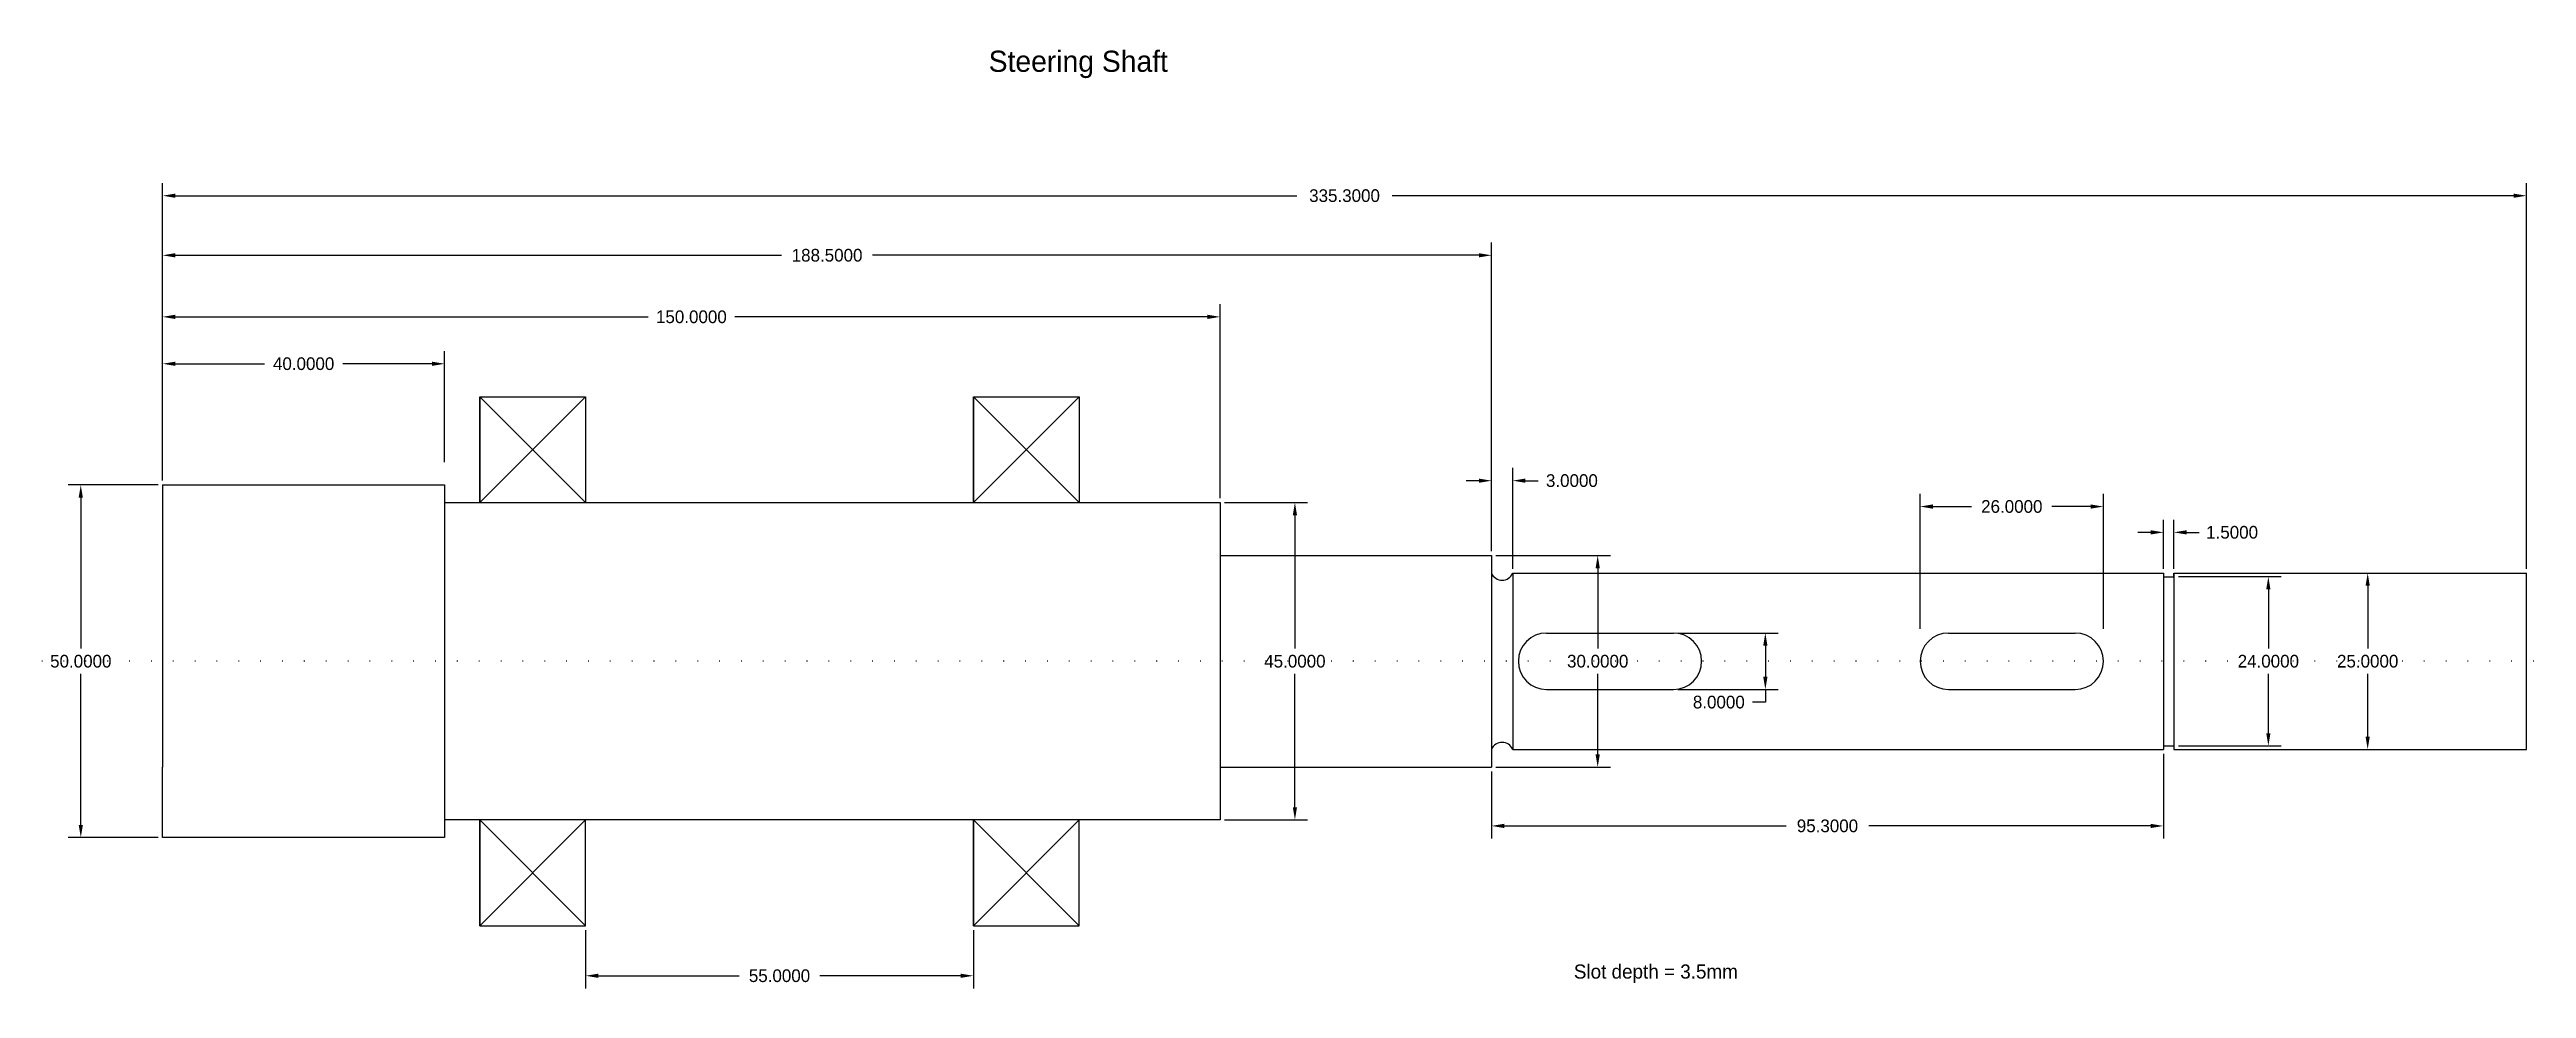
# Model space of a CAD drawing. Header units: inches. Extents: x -269 to 82, y -13 to 120.
import ezdxf

# ---------------------------------------------------------------- set-up
doc = ezdxf.new("R2010")
doc.units = ezdxf.units.IN
doc.header["$MEASUREMENT"] = 0
doc.linetypes.add('ACAD_ISO07W100', pattern=[3, 0, -3])
doc.dimstyles.get("Standard").update_dxf_attribs({"dimscale": 10, "dimtxt": 0.18, "dimasz": 0.18, "dimexe": 0.18, "dimexo": 0.0625, "dimgap": 0.09, "dimtad": 0, "dimtih": 1, "dimtoh": 1, "dimdec": 4, "dimzin": 0, "dimdsep": 46, "dimtxsty": 'Standard', "dimcen": 0.09, "dimadec": 0, "dimazin": 0, "dimtfac": 1, "dimtdec": 4, "dimtofl": 0, "dimtmove": 0, "dimatfit": 3, "dimfxl": 1, "dimtolj": 1, "dimtzin": 0, "dimarcsym": 0})

# ---------------------------------------------------------------- blocks, each defined once
blk = doc.blocks.new('*D1')
at = {"color": 0, "lineweight": -2}
for p, q in [((-3.59, 38.07), (-3.59, 57.19)), ((22.41, 38.07), (22.41, 57.19)), ((-1.79, 55.39), (3.71, 55.39)), ((20.61, 55.39), (15.11, 55.39))]:
    blk.add_line(p, q, dxfattribs=at)
at = {"color": 0}
for points in [[(-1.79, 55.69), (-1.79, 55.09), (-3.59, 55.39)], [(20.61, 55.69), (20.61, 55.09), (22.41, 55.39)]]:
    blk.add_solid(points, dxfattribs=at)
at = {"layer": 'Defpoints', "color": 0}
for p in [(-3.59, 55.39), (-3.59, 37.45), (22.41, 37.45)]:
    blk.add_point(p, dxfattribs=at)
at = {"color": 0, "insert": (9.41, 55.39), "char_height": 1.8, "attachment_point": 5}
blk.add_mtext('\\A1;26.0000', dxfattribs=at)
blk = doc.blocks.new('*D2')
at = {"color": 0, "lineweight": -2}
for p, q in [((-252.89, 63.64), (-252.89, 92.82)), ((-64.39, 49.07), (-64.39, 92.82)), ((-251.09, 91.02), (-165.09, 91.02)), ((-66.19, 91.02), (-152.19, 91.02))]:
    blk.add_line(p, q, dxfattribs=at)
at = {"color": 0}
for points in [[(-251.09, 91.32), (-251.09, 90.72), (-252.89, 91.02)], [(-66.19, 91.32), (-66.19, 90.72), (-64.39, 91.02)]]:
    blk.add_solid(points, dxfattribs=at)
at = {"layer": 'Defpoints', "color": 0}
for p in [(-64.39, 91.02), (-252.89, 63.02), (-64.39, 48.45)]:
    blk.add_point(p, dxfattribs=at)
at = {"color": 0, "insert": (-158.64, 91.02), "char_height": 1.8, "attachment_point": 5}
blk.add_mtext('\\A1;188.5000', dxfattribs=at)
blk = doc.blocks.new('*D3')
at = {"color": 0, "lineweight": -2}
for p, q in [((30.91, 46.57), (30.91, 53.53)), ((32.41, 46.57), (32.41, 53.53)), ((29.11, 51.73), (27.31, 51.73)), ((34.21, 51.73), (36.01, 51.73))]:
    blk.add_line(p, q, dxfattribs=at)
at = {"color": 0}
for points in [[(29.11, 52.03), (29.11, 51.43), (30.91, 51.73)], [(34.21, 52.03), (34.21, 51.43), (32.41, 51.73)]]:
    blk.add_solid(points, dxfattribs=at)
at = {"layer": 'Defpoints', "color": 0}
for p in [(32.41, 51.73), (30.91, 45.95), (32.41, 45.95)]:
    blk.add_point(p, dxfattribs=at)
at = {"color": 0, "insert": (40.66, 51.73), "char_height": 1.8, "attachment_point": 5}
blk.add_mtext('\\A1;1.5000', dxfattribs=at)
blk = doc.blocks.new('*D4')
at = {"color": 0, "lineweight": -2}
for p, q in [((33.04, 45.45), (47.6, 45.45)), ((45.8, 43.65), (45.8, 35.25)), ((45.8, 23.25), (45.8, 31.65)), ((33.04, 21.45), (47.6, 21.45))]:
    blk.add_line(p, q, dxfattribs=at)
at = {"color": 0}
for points in [[(45.5, 43.65), (46.1, 43.65), (45.8, 45.45)], [(45.5, 23.25), (46.1, 23.25), (45.8, 21.45)]]:
    blk.add_solid(points, dxfattribs=at)
at = {"layer": 'Defpoints', "color": 0}
for p in [(32.41, 45.45), (32.41, 21.45), (45.8, 21.45)]:
    blk.add_point(p, dxfattribs=at)
at = {"color": 0, "insert": (45.8, 33.45), "char_height": 1.8, "attachment_point": 5}
blk.add_mtext('\\A1;24.0000', dxfattribs=at)
blk = doc.blocks.new('*D5')
at = {"color": 0, "lineweight": -2}
for p, q in [((35.34, 45.95), (61.69, 45.95)), ((59.89, 44.15), (59.89, 35.25)), ((59.89, 22.75), (59.89, 31.65)), ((35.34, 20.95), (61.69, 20.95))]:
    blk.add_line(p, q, dxfattribs=at)
at = {"color": 0}
for points in [[(59.59, 44.15), (60.19, 44.15), (59.89, 45.95)], [(59.59, 22.75), (60.19, 22.75), (59.89, 20.95)]]:
    blk.add_solid(points, dxfattribs=at)
at = {"layer": 'Defpoints', "color": 0}
for p in [(34.71, 45.95), (59.89, 45.95), (34.71, 20.95)]:
    blk.add_point(p, dxfattribs=at)
at = {"color": 0, "insert": (59.89, 33.45), "char_height": 1.8, "attachment_point": 5}
blk.add_mtext('\\A1;25.0000', dxfattribs=at)
blk = doc.blocks.new('*D6')
at = {"color": 0, "lineweight": -2}
for p, q in [((-253.51, 58.45), (-266.3, 58.45)), ((-264.5, 56.65), (-264.5, 35.25)), ((-264.5, 10.25), (-264.5, 31.65)), ((-253.51, 8.45), (-266.3, 8.45))]:
    blk.add_line(p, q, dxfattribs=at)
at = {"color": 0}
for points in [[(-264.8, 56.65), (-264.2, 56.65), (-264.5, 58.45)], [(-264.8, 10.25), (-264.2, 10.25), (-264.5, 8.45)]]:
    blk.add_solid(points, dxfattribs=at)
at = {"layer": 'Defpoints', "color": 0}
for p in [(-252.89, 58.45), (-264.5, 8.45), (-252.89, 8.45)]:
    blk.add_point(p, dxfattribs=at)
at = {"color": 0, "insert": (-264.5, 33.45), "char_height": 1.8, "attachment_point": 5}
blk.add_mtext('\\A1;50.0000', dxfattribs=at)
blk = doc.blocks.new('*D7')
at = {"color": 0, "lineweight": -2}
for p, q in [((-252.89, 59.07), (-252.89, 77.44)), ((-212.89, 61.67), (-212.89, 77.44)), ((-251.09, 75.64), (-238.44, 75.64)), ((-214.69, 75.64), (-227.34, 75.64))]:
    blk.add_line(p, q, dxfattribs=at)
at = {"color": 0}
for points in [[(-251.09, 75.94), (-251.09, 75.34), (-252.89, 75.64)], [(-214.69, 75.94), (-214.69, 75.34), (-212.89, 75.64)]]:
    blk.add_solid(points, dxfattribs=at)
at = {"layer": 'Defpoints', "color": 0}
for p in [(-212.89, 75.64), (-212.89, 61.05), (-252.89, 58.45)]:
    blk.add_point(p, dxfattribs=at)
at = {"color": 0, "insert": (-232.89, 75.64), "char_height": 1.8, "attachment_point": 5}
blk.add_mtext('\\A1;40.0000', dxfattribs=at)
blk = doc.blocks.new('*D8')
at = {"color": 0, "lineweight": -2}
for p, q in [((-252.89, 59.07), (-252.89, 84.09)), ((-251.09, 82.29), (-184.04, 82.29)), ((-104.69, 82.29), (-171.74, 82.29)), ((-102.89, 56.57), (-102.89, 84.09))]:
    blk.add_line(p, q, dxfattribs=at)
at = {"color": 0}
for points in [[(-251.09, 82.59), (-251.09, 81.99), (-252.89, 82.29)], [(-104.69, 82.59), (-104.69, 81.99), (-102.89, 82.29)]]:
    blk.add_solid(points, dxfattribs=at)
at = {"layer": 'Defpoints', "color": 0}
for p in [(-102.89, 82.29), (-252.89, 58.45), (-102.89, 55.95)]:
    blk.add_point(p, dxfattribs=at)
at = {"color": 0, "insert": (-177.89, 82.29), "char_height": 1.8, "attachment_point": 5}
blk.add_mtext('\\A1;150.0000', dxfattribs=at)
blk = doc.blocks.new('*D9')
at = {"color": 0, "lineweight": -2}
for p, q in [((-252.89, 59.07), (-252.89, 101.27)), ((-251.09, 99.47), (-91.99, 99.47)), ((80.61, 99.47), (-78.49, 99.47)), ((82.41, 46.57), (82.41, 101.27))]:
    blk.add_line(p, q, dxfattribs=at)
at = {"color": 0}
for points in [[(-251.09, 99.77), (-251.09, 99.17), (-252.89, 99.47)], [(80.61, 99.77), (80.61, 99.17), (82.41, 99.47)]]:
    blk.add_solid(points, dxfattribs=at)
at = {"layer": 'Defpoints', "color": 0}
for p in [(82.41, 99.47), (-252.89, 58.45), (82.41, 45.95)]:
    blk.add_point(p, dxfattribs=at)
at = {"color": 0, "insert": (-85.24, 99.47), "char_height": 1.8, "attachment_point": 5}
blk.add_mtext('\\A1;335.3000', dxfattribs=at)
blk = doc.blocks.new('*D10')
at = {"color": 0, "lineweight": -2}
for p, q in [((-64.39, 17.82), (-64.39, 8.3)), ((30.91, 20.32), (30.91, 8.3)), ((-62.59, 10.1), (-22.59, 10.1)), ((29.11, 10.1), (-10.89, 10.1))]:
    blk.add_line(p, q, dxfattribs=at)
at = {"color": 0}
for points in [[(-62.59, 10.4), (-62.59, 9.8), (-64.39, 10.1)], [(29.11, 10.4), (29.11, 9.8), (30.91, 10.1)]]:
    blk.add_solid(points, dxfattribs=at)
at = {"layer": 'Defpoints', "color": 0}
for p in [(-64.39, 18.45), (30.91, 20.95), (30.91, 10.1)]:
    blk.add_point(p, dxfattribs=at)
at = {"color": 0, "insert": (-16.74, 10.1), "char_height": 1.8, "attachment_point": 5}
blk.add_mtext('\\A1;95.3000', dxfattribs=at)
blk = doc.blocks.new('*D11')
at = {"color": 0, "lineweight": -2}
for p, q in [((-64.39, 49.07), (-64.39, 60.86)), ((-61.39, 46.57), (-61.39, 60.86)), ((-66.19, 59.06), (-67.99, 59.06)), ((-59.59, 59.06), (-57.79, 59.06))]:
    blk.add_line(p, q, dxfattribs=at)
at = {"color": 0}
for points in [[(-66.19, 59.36), (-66.19, 58.76), (-64.39, 59.06)], [(-59.59, 59.36), (-59.59, 58.76), (-61.39, 59.06)]]:
    blk.add_solid(points, dxfattribs=at)
at = {"layer": 'Defpoints', "color": 0}
for p in [(-61.39, 59.06), (-64.39, 48.45), (-61.39, 45.95)]:
    blk.add_point(p, dxfattribs=at)
at = {"color": 0, "insert": (-52.99, 59.06), "char_height": 1.8, "attachment_point": 5}
blk.add_mtext('\\A1;3.0000', dxfattribs=at)
blk = doc.blocks.new('*D12')
at = {"color": 0, "lineweight": -2}
for p, q in [((-37.96, 37.45), (-23.75, 37.45)), ((-25.55, 35.65), (-25.55, 31.25)), ((-37.96, 29.45), (-23.75, 29.45)), ((-25.55, 29.45), (-25.55, 27.65)), ((-25.55, 27.65), (-27.35, 27.65))]:
    blk.add_line(p, q, dxfattribs=at)
at = {"color": 0}
for points in [[(-25.85, 35.65), (-25.25, 35.65), (-25.55, 37.45)], [(-25.85, 31.25), (-25.25, 31.25), (-25.55, 29.45)]]:
    blk.add_solid(points, dxfattribs=at)
at = {"layer": 'Defpoints', "color": 0}
for p in [(-38.59, 37.45), (-38.59, 29.45), (-25.55, 29.45)]:
    blk.add_point(p, dxfattribs=at)
at = {"color": 0, "insert": (-32.15, 27.65), "char_height": 1.8, "attachment_point": 5}
blk.add_mtext('\\A1;8.0000', dxfattribs=at)
blk = doc.blocks.new('*D13')
at = {"color": 0, "lineweight": -2}
for p, q in [((-102.26, 55.95), (-90.48, 55.95)), ((-92.28, 54.15), (-92.28, 35.25)), ((-92.28, 12.75), (-92.28, 31.65)), ((-102.26, 10.95), (-90.48, 10.95))]:
    blk.add_line(p, q, dxfattribs=at)
at = {"color": 0}
for points in [[(-92.58, 54.15), (-91.98, 54.15), (-92.28, 55.95)], [(-92.58, 12.75), (-91.98, 12.75), (-92.28, 10.95)]]:
    blk.add_solid(points, dxfattribs=at)
at = {"layer": 'Defpoints', "color": 0}
for p in [(-102.89, 55.95), (-102.89, 10.95), (-92.28, 10.95)]:
    blk.add_point(p, dxfattribs=at)
at = {"color": 0, "insert": (-92.28, 33.45), "char_height": 1.8, "attachment_point": 5}
blk.add_mtext('\\A1;45.0000', dxfattribs=at)
blk = doc.blocks.new('*D14')
at = {"color": 0, "lineweight": -2}
for p, q in [((-63.76, 48.45), (-47.53, 48.45)), ((-49.33, 46.65), (-49.33, 35.25)), ((-49.33, 20.25), (-49.33, 31.65)), ((-63.76, 18.45), (-47.53, 18.45))]:
    blk.add_line(p, q, dxfattribs=at)
at = {"color": 0}
for points in [[(-49.63, 46.65), (-49.03, 46.65), (-49.33, 48.45)], [(-49.63, 20.25), (-49.03, 20.25), (-49.33, 18.45)]]:
    blk.add_solid(points, dxfattribs=at)
at = {"layer": 'Defpoints', "color": 0}
for p in [(-64.39, 48.45), (-64.39, 18.45), (-49.33, 18.45)]:
    blk.add_point(p, dxfattribs=at)
at = {"color": 0, "insert": (-49.33, 33.45), "char_height": 1.8, "attachment_point": 5}
blk.add_mtext('\\A1;30.0000', dxfattribs=at)
blk = doc.blocks.new('*D15')
at = {"color": 0, "lineweight": -2}
for p, q in [((-192.89, -4.68), (-192.89, -12.95)), ((-137.89, -4.68), (-137.89, -12.95)), ((-191.09, -11.15), (-171.09, -11.15)), ((-139.69, -11.15), (-159.69, -11.15))]:
    blk.add_line(p, q, dxfattribs=at)
at = {"color": 0}
for points in [[(-191.09, -10.85), (-191.09, -11.45), (-192.89, -11.15)], [(-139.69, -10.85), (-139.69, -11.45), (-137.89, -11.15)]]:
    blk.add_solid(points, dxfattribs=at)
at = {"layer": 'Defpoints', "color": 0}
for p in [(-192.89, -4.05), (-137.89, -4.05), (-137.89, -11.15)]:
    blk.add_point(p, dxfattribs=at)
at = {"color": 0, "insert": (-165.39, -11.15), "char_height": 1.8, "attachment_point": 5}
blk.add_mtext('\\A1;55.0000', dxfattribs=at)

msp = doc.modelspace()

# ---------------------------------------------------------------- linework, layer by layer
at = {"color": 2}
for p, q in [((-207.88675, 70.94764), (-207.88675, 55.94764)), ((-207.88675, 55.94764), (-207.88675, 70.94764)), ((-207.88675, 70.94764), (-192.88675, 70.94764)), ((-207.88675, 55.94764), (-192.88675, 70.94764)), ((-192.88675, 55.94764), (-207.88675, 70.94764)), ((-192.88675, 70.94764), (-192.88675, 55.94764)), ((-137.88675, 70.94764), (-137.88675, 55.94764)), ((-137.88675, 55.94764), (-137.88675, 70.94764)), ((-137.88675, 70.94764), (-122.88675, 70.94764)), ((-137.88675, 70.94764), (-122.88675, 55.94764)), ((-122.88675, 70.94764), (-137.88675, 55.94764)), ((-122.88675, 70.94764), (-122.88675, 55.94764)), ((-207.88675, -4.05236), (-207.88675, 10.94764)), ((-207.88675, 10.94764), (-207.88675, -4.05236)), ((-207.88675, -4.05236), (-192.88675, 10.94764)), ((-192.88675, -4.05236), (-207.88675, 10.94764)), ((-192.88675, -4.05236), (-192.88675, 10.94764)), ((-137.88675, -4.05236), (-137.88675, 10.94764)), ((-137.88675, 10.94764), (-137.88675, -4.05236)), ((-137.88675, -4.05236), (-122.88675, 10.94764)), ((-122.88675, -4.05236), (-137.88675, 10.94764)), ((-122.88675, -4.05236), (-122.88675, 10.94764)), ((-207.88675, -4.05236), (-192.88675, -4.05236)), ((-137.88675, -4.05236), (-122.88675, -4.05236))]:
    msp.add_line(p, q, dxfattribs=at)
for p, q in [((-252.88675, 58.44764), (-252.88675, 48.44764)), ((-252.88675, 58.44764), (-212.88675, 58.44764)), ((-212.88675, 58.44764), (-212.88675, 8.44764)), ((-212.88675, 55.94764), (-102.88675, 55.94764)), ((-102.88675, 55.94764), (-102.88675, 10.94764)), ((-252.88675, 48.44764), (-252.88675, 18.44764)), ((-102.88675, 48.44764), (-67.88675, 48.44764)), ((-67.88675, 48.44764), (-64.38675, 48.44764)), ((-64.38675, 48.44764), (-64.38675, 18.44764)), ((-64.38675, 45.94764), (-64.38675, 20.94764)), ((-61.38675, 45.94764), (-61.38675, 20.94764)), ((-61.38675, 45.94764), (30.91325, 45.94764)), ((30.91325, 45.94764), (30.91325, 20.94764)), ((30.91325, 45.94764), (30.91325, 20.94764)), ((32.41325, 45.94764), (32.41325, 20.94764)), ((32.41325, 45.94764), (82.41325, 45.94764)), ((32.41325, 45.44764), (32.41325, 45.94764)), ((82.41325, 20.94764), (82.41325, 45.94764)), ((30.91325, 45.44764), (32.41325, 45.44764)), ((-56.58675, 37.44764), (-38.58675, 37.44764)), ((0.41325, 37.44764), (18.41325, 37.44764)), ((-56.58675, 29.44764), (-38.58675, 29.44764)), ((0.41325, 29.44764), (18.41325, 29.44764)), ((30.91325, 21.44764), (32.21325, 21.44764)), ((32.21325, 21.44764), (32.41325, 21.44764)), ((32.41325, 21.44764), (32.41325, 20.94764)), ((-252.88675, 8.44764), (-252.88675, 18.44764)), ((-102.88675, 18.44764), (-67.88675, 18.44764)), ((-67.88675, 18.44764), (-64.38675, 18.44764)), ((-61.38675, 20.94764), (30.91325, 20.94764)), ((32.41325, 20.94764), (82.41325, 20.94764)), ((-102.88675, 10.94764), (-212.88675, 10.94764)), ((-212.88675, 8.44764), (-252.88675, 8.44764))]:
    msp.add_line(p, q)
at = {"color": 2, "linetype": 'ACAD_ISO07W100'}
msp.add_xline((34.91325, 33.44764), (-1, 0), dxfattribs=at)
for centre, radius, start, end in [((-62.88675, 46.57264), 1.625, 202.6198649, 337.3801351), ((-56.58675, 33.44764), 4, 90, 270), ((-38.58675, 33.44764), 4, 270, 90), ((0.41325, 33.44764), 4, 90, 270), ((18.41325, 33.44764), 4, 270, 90), ((-62.88675, 20.32264), 1.625, 22.6198649, 157.3801351)]:
    msp.add_arc(centre, radius, start, end)

# ---------------------------------------------------------------- texts
at = {"attachment_point": 1}
for s, insert, char_height, width in [('Steering Shaft', (-135.71918, 120.03752), 3, 199.0832632), ('Slot depth = 3.5mm', (-52.71182, -9.54963), 2, 89.7978223)]:
    msp.add_mtext(s, dxfattribs=dict(at, insert=insert, char_height=char_height, width=width))

# ---------------------------------------------------------------- dimensions: what is measured, and where the dimension line sits
at = {"color": 5}
for base, p1, p2, picture, middle in [((82.41325, 99.47193), (-252.88675, 58.44764), (82.41325, 45.94764), '*D9', (-85.23675, 99.47193)), ((-102.88675, 82.29487), (-252.88675, 58.44764), (-102.88675, 55.94764), '*D8', (-177.88675, 82.29487)), ((-212.88675, 75.6428), (-252.88675, 58.44764), (-212.88675, 61.04922), '*D7', (-232.88675, 75.6428)), ((-61.38675, 59.0642), (-64.38675, 48.44764), (-61.38675, 45.94764), '*D11', (-52.98675, 59.0642)), ((-3.58675, 55.39237), (22.41325, 37.44764), (-3.58675, 37.44764), '*D1', (9.41325, 55.39237)), ((32.41325, 51.7288), (30.91325, 45.94764), (32.41325, 45.94764), '*D3', (40.66325, 51.7288)), ((30.91325, 10.09512), (-64.38675, 18.44764), (30.91325, 20.94764), '*D10', (-16.73675, 10.09512)), ((-137.88675, -11.14615), (-192.88675, -4.05236), (-137.88675, -4.05236), '*D15', (-165.38675, -11.14615))]:
    dim = msp.add_linear_dim(base=base, p1=p1, p2=p2, dimstyle='Standard', dxfattribs=at)
    dim.commit()
    dim.dimension.update_dxf_attribs({"geometry": picture, "text_midpoint": middle})
dim = msp.add_linear_dim(base=(-64.38675, 91.01596), p1=(-252.88675, 63.01739), p2=(-64.38675, 48.44764), dimstyle='Standard', dxfattribs=at)
dim.commit()
dim.dimension.update_dxf_attribs({"geometry": '*D2', "text_midpoint": (-158.63675, 91.01596), "dimtype": 160})
for base, p1, p2, picture, middle in [((-264.50308, 8.44764), (-252.88675, 58.44764), (-252.88675, 8.44764), '*D6', (-264.50308, 33.44764)), ((-92.27898, 10.94764), (-102.88675, 55.94764), (-102.88675, 10.94764), '*D13', (-92.27898, 33.44764)), ((-49.33289, 18.44764), (-64.38675, 48.44764), (-64.38675, 18.44764), '*D14', (-49.33289, 33.44764)), ((59.88699, 45.94764), (34.71325, 20.94764), (34.71325, 45.94764), '*D5', (59.88699, 33.44764)), ((45.80317, 21.44764), (32.41325, 45.44764), (32.41325, 21.44764), '*D4', (45.80317, 33.44764)), ((-25.54967, 29.44764), (-38.58675, 37.44764), (-38.58675, 29.44764), '*D12', (-32.14967, 27.64764))]:
    dim = msp.add_linear_dim(base=base, p1=p1, p2=p2, angle=90, dimstyle='Standard', dxfattribs=at)
    dim.commit()
    dim.dimension.update_dxf_attribs({"geometry": picture, "text_midpoint": middle})

doc.saveas('drawing.dxf')
